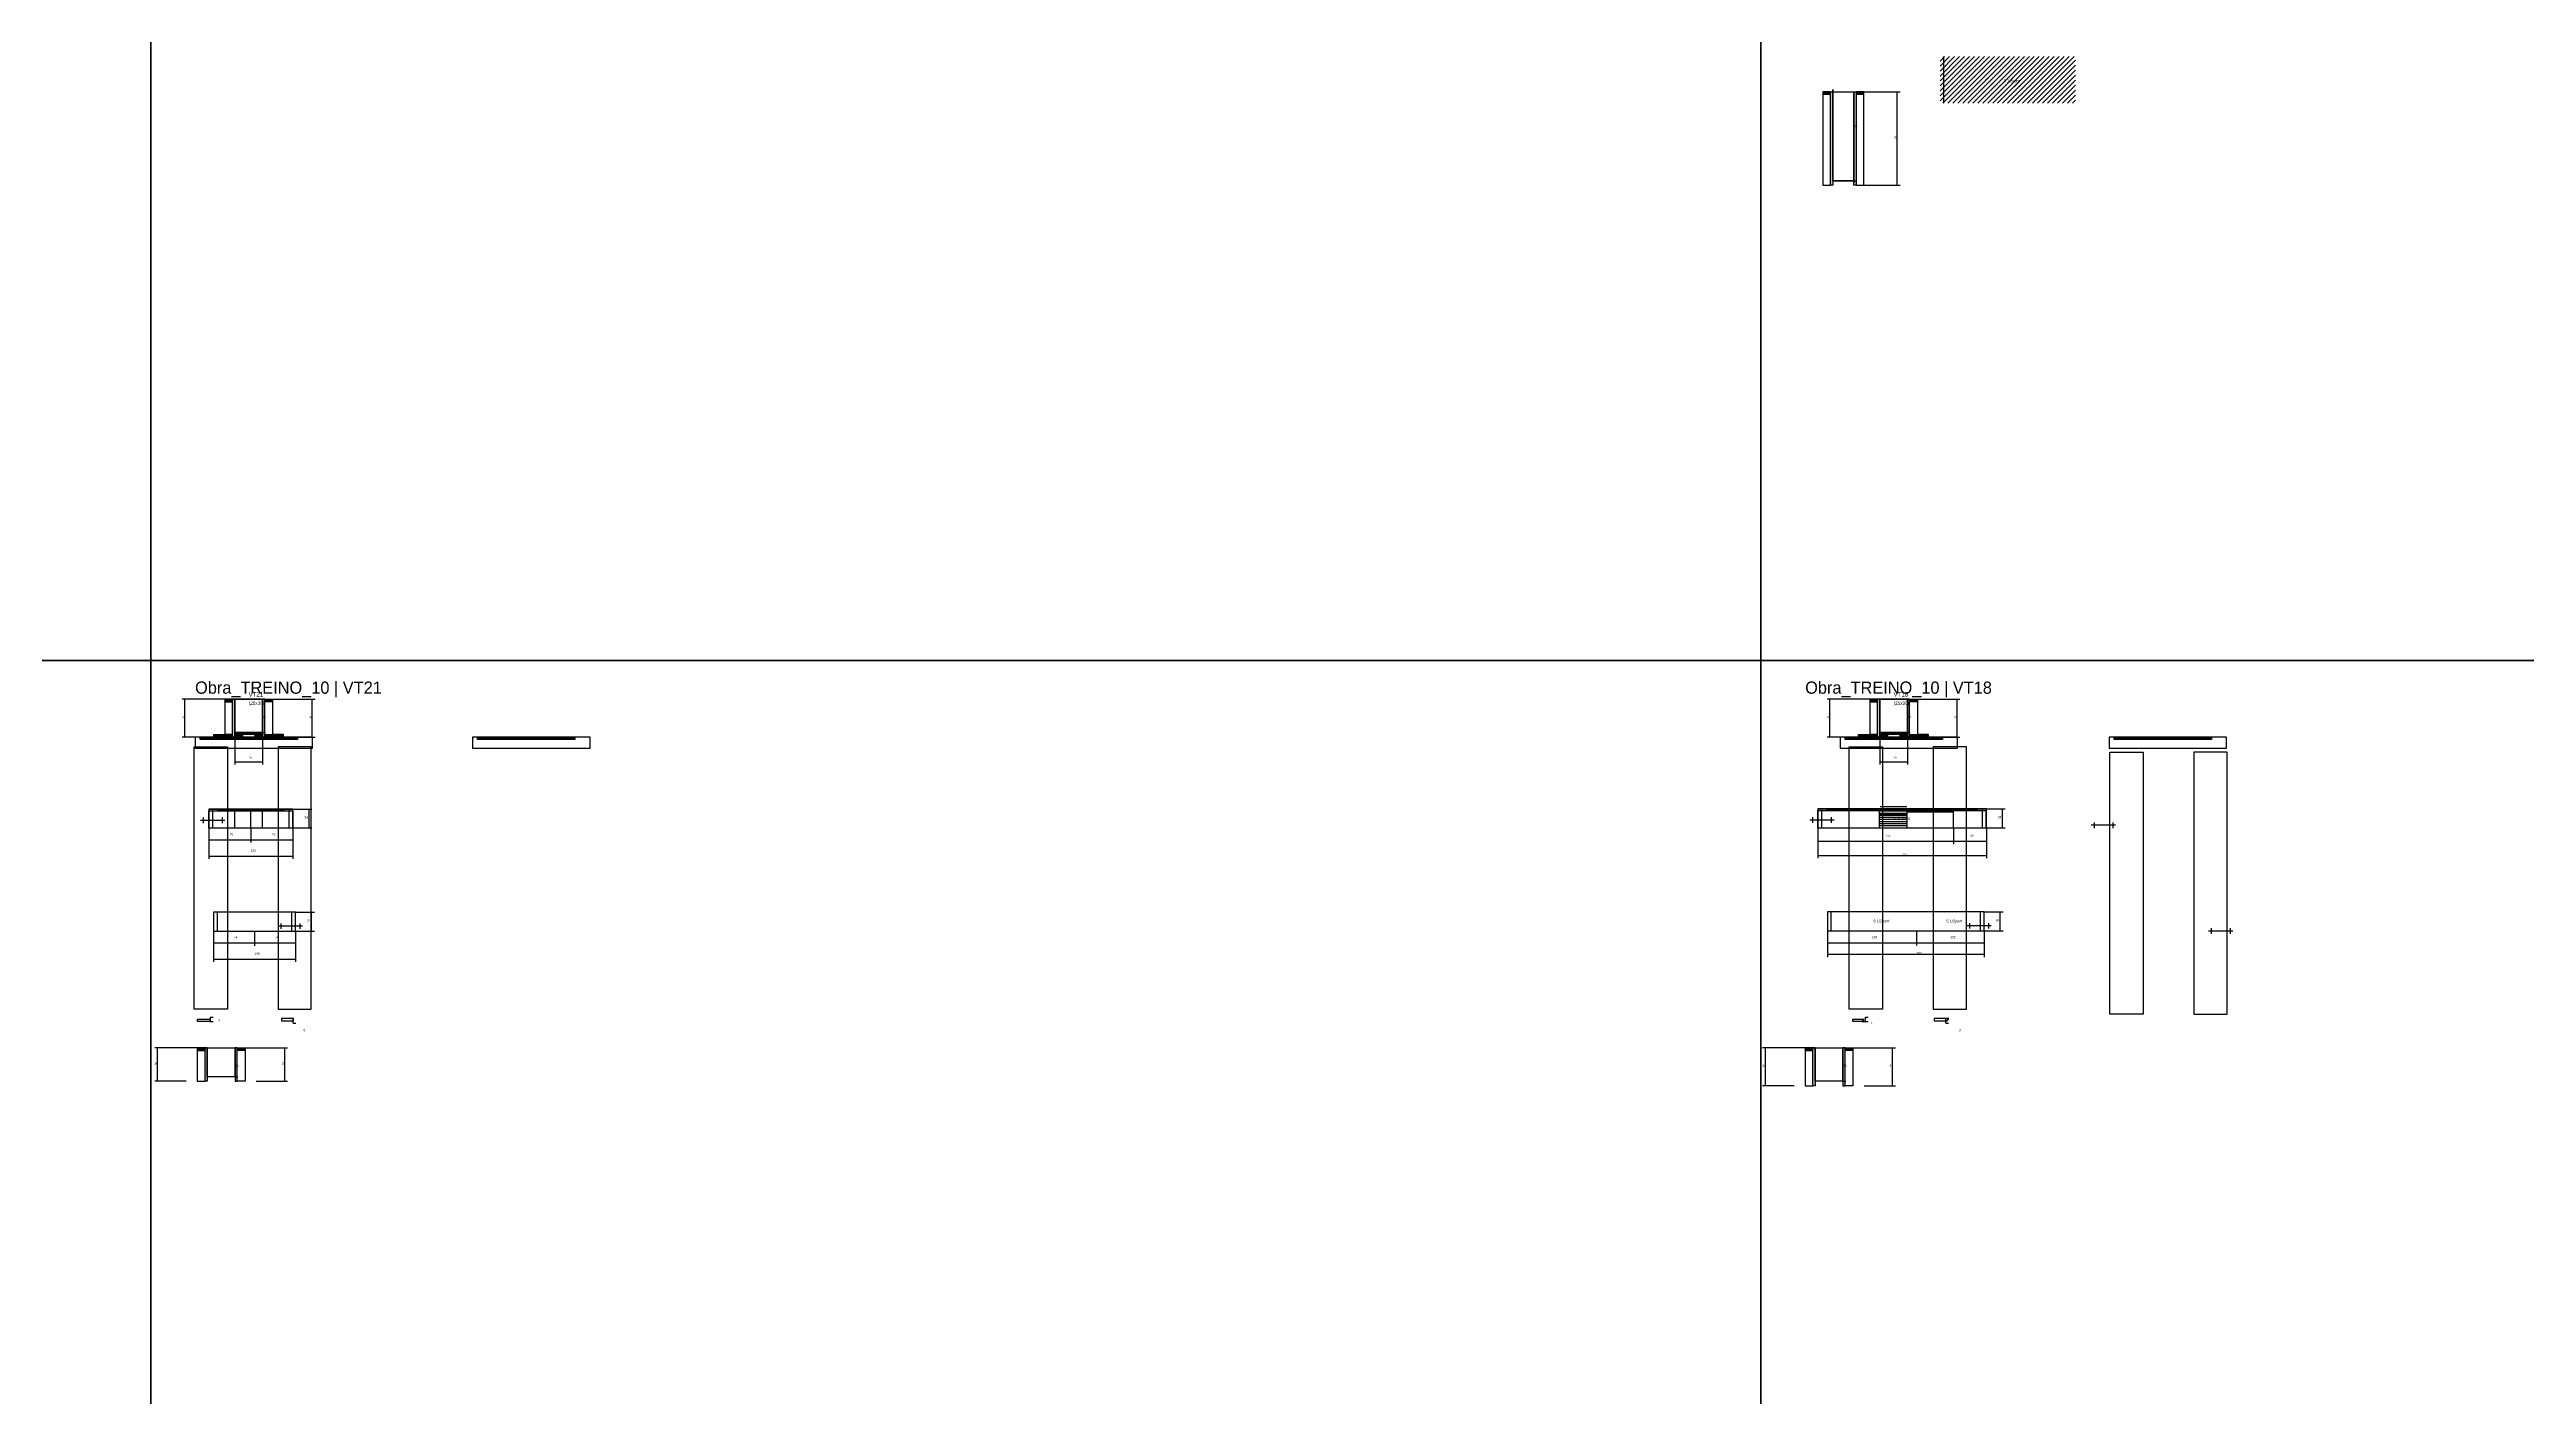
# Model space of a CAD drawing. Header units: metres. Extents: x -41 to 34840, y -36000 to 1848.
# Drawn here: x 25918 to 30379, y -17526 to -15100 of the extents above; entities that cross this region are included whole.
import ezdxf

# ---------------------------------------------------------------- set-up
doc = ezdxf.new("R2010")
doc.units = ezdxf.units.M
for name, color, linetype in [('barrote', 126, 'Continuous'), ('CELL_BORDER', 8, 'Continuous'), ('CONCRETO', 251, 'Continuous'), ('COTA', 4, 'Continuous'), ('Cota Seção (2x)', 4, 'Continuous'), ('detalhes', 7, 'Continuous'), ('Hachura', 253, 'Continuous'), ('LABEL_ID', 3, 'Continuous'), ('Madeira', 126, 'Continuous'), ('NOMENCLATURA', 7, 'Continuous'), ('Painéis', 200, 'Continuous'), ('SARR_2.2x7', 40, 'Continuous'), ('SCO-___-LAJ', 4, 'Continuous'), ('Texto Seção', 7, 'Continuous')]:
    doc.layers.add(name, color=color, linetype=linetype)

msp = doc.modelspace()

# ---------------------------------------------------------------- hatches: boundary and pattern name
at = {"layer": 'Hachura'}
h = msp.add_hatch(dxfattribs=at)
h.set_pattern_fill('ANSI31', scale=2)
h.paths.add_polyline_path([(29566.9, -15196.2), (29566.9, -15112.2), (29322.9, -15112.2), (29322.9, -15196.2)])
h = msp.add_hatch(dxfattribs=at)
h.set_pattern_fill('ANSI31', scale=2)
h.paths.add_polyline_path([(29401.4, -15166.6), (29469, -15166.6), (29469, -15166.6), (29474.5, -15150.6), (29474.5, -15150.6), (29406.9, -15150.6), (29406.9, -15150.6), (29401.4, -15166.6)])
h = msp.add_hatch(dxfattribs=at)
h.set_pattern_fill('ANSI31', scale=0.5)
h.paths.add_polyline_path([(29125.8, -15180.3), (29125.8, -15175.9), (29125.8, -15175.9), (29111.8, -15175.9), (29111.8, -15175.9), (29111.8, -15180.3), (29111.8, -15180.3), (29125.8, -15180.3)])
h = msp.add_hatch(color=8, dxfattribs=at)
h.dxf.hatch_style = 1
h.paths.add_polyline_path([(29125.8, -15175.9), (29129.8, -15175.9), (29129.8, -15175.9), (29129.8, -15343.9), (29129.8, -15343.9), (29125.8, -15343.9), (29125.8, -15343.9), (29125.8, -15175.9)])
h = msp.add_hatch(color=8, dxfattribs=at)
h.dxf.hatch_style = 1
h.paths.add_polyline_path([(29167.8, -15175.9), (29171.8, -15175.9), (29171.8, -15175.9), (29171.8, -15343.9), (29171.8, -15343.9), (29167.8, -15343.9), (29167.8, -15343.9), (29167.8, -15175.9)])
h = msp.add_hatch(dxfattribs=at)
h.set_pattern_fill('ANSI31', scale=0.5)
h.paths.add_polyline_path([(29185.8, -15180.3), (29185.8, -15175.9), (29185.8, -15175.9), (29171.8, -15175.9), (29171.8, -15175.9), (29171.8, -15180.3), (29171.8, -15180.3), (29185.8, -15180.3)])
h = msp.add_hatch(dxfattribs=at)
h.set_pattern_fill('ANSI31', scale=0.5)
h.paths.add_polyline_path([(26247.5, -16274.4), (26247.5, -16270), (26247.5, -16270), (26233.5, -16270), (26233.5, -16270), (26233.5, -16274.4), (26233.5, -16274.4), (26247.5, -16274.4)])
h = msp.add_hatch(color=8, dxfattribs=at)
h.dxf.hatch_style = 1
h.paths.add_polyline_path([(26247.5, -16270), (26251.5, -16270), (26251.5, -16270), (26251.5, -16338), (26251.5, -16338), (26247.5, -16338), (26247.5, -16338), (26247.5, -16270)])
h = msp.add_hatch(color=8, dxfattribs=at)
h.dxf.hatch_style = 1
h.paths.add_polyline_path([(26305.5, -16270), (26301.5, -16270), (26301.5, -16270), (26301.5, -16338), (26301.5, -16338), (26305.5, -16338), (26305.5, -16338), (26305.5, -16270)])
h = msp.add_hatch(dxfattribs=at)
h.set_pattern_fill('ANSI31', scale=0.5)
h.paths.add_polyline_path([(26305.5, -16274.4), (26305.5, -16270), (26305.5, -16270), (26319.5, -16270), (26319.5, -16270), (26319.5, -16274.4), (26319.5, -16274.4), (26305.5, -16274.4)])
h = msp.add_hatch(dxfattribs=at)
h.set_pattern_fill('ANSI31', scale=0.5)
h.paths.add_polyline_path([(29210.2, -16274.4), (29210.2, -16270), (29210.2, -16270), (29196.2, -16270), (29196.2, -16270), (29196.2, -16274.4), (29196.2, -16274.4), (29210.2, -16274.4)])
h = msp.add_hatch(color=8, dxfattribs=at)
h.dxf.hatch_style = 1
h.paths.add_polyline_path([(29210.2, -16270), (29214.2, -16270), (29214.2, -16270), (29214.2, -16338), (29214.2, -16338), (29210.2, -16338), (29210.2, -16338), (29210.2, -16270)])
h = msp.add_hatch(color=8, dxfattribs=at)
h.dxf.hatch_style = 1
h.paths.add_polyline_path([(29268.2, -16270), (29264.2, -16270), (29264.2, -16270), (29264.2, -16338), (29264.2, -16338), (29268.2, -16338), (29268.2, -16338), (29268.2, -16270)])
h = msp.add_hatch(dxfattribs=at)
h.set_pattern_fill('ANSI31', scale=0.5)
h.paths.add_polyline_path([(29268.2, -16274.4), (29268.2, -16270), (29268.2, -16270), (29282.2, -16270), (29282.2, -16270), (29282.2, -16274.4), (29282.2, -16274.4), (29268.2, -16274.4)])
h = msp.add_hatch(dxfattribs=at)
h.set_pattern_fill('ANSI31', scale=0.5)
h.paths.add_polyline_path([(26213.5, -16338), (26213.5, -16333.6), (26213.5, -16333.6), (26233.5, -16333.6), (26233.5, -16333.6), (26233.5, -16338), (26233.5, -16338), (26213.5, -16338)])
h = msp.add_hatch(dxfattribs=at)
h.set_pattern_fill('ANSI31', scale=0.5)
h.paths.add_polyline_path([(26247.5, -16338), (26247.5, -16333.6), (26247.5, -16333.6), (26233.5, -16333.6), (26233.5, -16333.6), (26233.5, -16338), (26233.5, -16338), (26247.5, -16338)])
h = msp.add_hatch(color=8, dxfattribs=at)
h.dxf.hatch_style = 1
h.paths.add_polyline_path([(26251.5, -16333.6), (26251.5, -16330), (26251.5, -16330), (26301.5, -16330), (26301.5, -16330), (26301.5, -16333.6), (26301.5, -16333.6), (26251.5, -16333.6)])
h = msp.add_hatch(dxfattribs=at)
h.set_pattern_fill('ANSI31', scale=0.5)
h.paths.add_polyline_path([(26251.5, -16338), (26251.5, -16333.6), (26251.5, -16333.6), (26265.5, -16333.6), (26265.5, -16333.6), (26265.5, -16338), (26265.5, -16338), (26251.5, -16338)])
h = msp.add_hatch(dxfattribs=at)
h.set_pattern_fill('ANSI31', scale=0.5)
h.paths.add_polyline_path([(26301.5, -16338), (26301.5, -16333.6), (26301.5, -16333.6), (26287.5, -16333.6), (26287.5, -16333.6), (26287.5, -16338), (26287.5, -16338), (26301.5, -16338)])
h = msp.add_hatch(dxfattribs=at)
h.set_pattern_fill('ANSI31', scale=0.5)
h.paths.add_polyline_path([(26305.5, -16338), (26305.5, -16333.6), (26305.5, -16333.6), (26319.5, -16333.6), (26319.5, -16333.6), (26319.5, -16338), (26319.5, -16338), (26305.5, -16338)])
h = msp.add_hatch(dxfattribs=at)
h.set_pattern_fill('ANSI31', scale=0.5)
h.paths.add_polyline_path([(26339.5, -16338), (26339.5, -16333.6), (26339.5, -16333.6), (26319.5, -16333.6), (26319.5, -16333.6), (26319.5, -16338), (26319.5, -16338), (26339.5, -16338)])
h = msp.add_hatch(dxfattribs=at)
h.set_pattern_fill('ANSI31', scale=0.5)
h.paths.add_polyline_path([(29176.2, -16338), (29176.2, -16333.6), (29176.2, -16333.6), (29196.2, -16333.6), (29196.2, -16333.6), (29196.2, -16338), (29196.2, -16338), (29176.2, -16338)])
h = msp.add_hatch(dxfattribs=at)
h.set_pattern_fill('ANSI31', scale=0.5)
h.paths.add_polyline_path([(29210.2, -16338), (29210.2, -16333.6), (29210.2, -16333.6), (29196.2, -16333.6), (29196.2, -16333.6), (29196.2, -16338), (29196.2, -16338), (29210.2, -16338)])
h = msp.add_hatch(color=8, dxfattribs=at)
h.dxf.hatch_style = 1
h.paths.add_polyline_path([(29214.2, -16333.6), (29214.2, -16330), (29214.2, -16330), (29264.2, -16330), (29264.2, -16330), (29264.2, -16333.6), (29264.2, -16333.6), (29214.2, -16333.6)])
h = msp.add_hatch(dxfattribs=at)
h.set_pattern_fill('ANSI31', scale=0.5)
h.paths.add_polyline_path([(29214.2, -16338), (29214.2, -16333.6), (29214.2, -16333.6), (29228.2, -16333.6), (29228.2, -16333.6), (29228.2, -16338), (29228.2, -16338), (29214.2, -16338)])
h = msp.add_hatch(dxfattribs=at)
h.set_pattern_fill('ANSI31', scale=0.5)
h.paths.add_polyline_path([(29264.2, -16338), (29264.2, -16333.6), (29264.2, -16333.6), (29250.2, -16333.6), (29250.2, -16333.6), (29250.2, -16338), (29250.2, -16338), (29264.2, -16338)])
h = msp.add_hatch(dxfattribs=at)
h.set_pattern_fill('ANSI31', scale=0.5)
h.paths.add_polyline_path([(29268.2, -16338), (29268.2, -16333.6), (29268.2, -16333.6), (29282.2, -16333.6), (29282.2, -16333.6), (29282.2, -16338), (29282.2, -16338), (29268.2, -16338)])
h = msp.add_hatch(dxfattribs=at)
h.set_pattern_fill('ANSI31', scale=0.5)
h.paths.add_polyline_path([(29302.2, -16338), (29302.2, -16333.6), (29302.2, -16333.6), (29282.2, -16333.6), (29282.2, -16333.6), (29282.2, -16338), (29282.2, -16338), (29302.2, -16338)])
h = msp.add_hatch(dxfattribs=at)
h.set_pattern_fill('ANSI31', scale=0.5)
h.paths.add_polyline_path([(26198, -16902.5), (26198, -16898.1), (26198, -16898.1), (26184, -16898.1), (26184, -16898.1), (26184, -16902.5), (26184, -16902.5), (26198, -16902.5)])
h = msp.add_hatch(color=8, dxfattribs=at)
h.dxf.hatch_style = 1
h.paths.add_polyline_path([(26198, -16898.1), (26202, -16898.1), (26202, -16898.1), (26202, -16958.1), (26202, -16958.1), (26198, -16958.1), (26198, -16958.1), (26198, -16898.1)])
h = msp.add_hatch(color=8, dxfattribs=at)
h.dxf.hatch_style = 1
h.paths.add_polyline_path([(26256, -16898.1), (26252, -16898.1), (26252, -16898.1), (26252, -16958.1), (26252, -16958.1), (26256, -16958.1), (26256, -16958.1), (26256, -16898.1)])
h = msp.add_hatch(dxfattribs=at)
h.set_pattern_fill('ANSI31', scale=0.5)
h.paths.add_polyline_path([(26256, -16902.5), (26256, -16898.1), (26256, -16898.1), (26270, -16898.1), (26270, -16898.1), (26270, -16902.5), (26270, -16902.5), (26256, -16902.5)])
h = msp.add_hatch(dxfattribs=at)
h.set_pattern_fill('ANSI31', scale=0.5)
h.paths.add_polyline_path([(29094, -16902.5), (29094, -16898.1), (29094, -16898.1), (29080, -16898.1), (29080, -16898.1), (29080, -16902.5), (29080, -16902.5), (29094, -16902.5)])
h = msp.add_hatch(color=8, dxfattribs=at)
h.dxf.hatch_style = 1
h.paths.add_polyline_path([(29094, -16898.1), (29098, -16898.1), (29098, -16898.1), (29098, -16966.1), (29098, -16966.1), (29094, -16966.1), (29094, -16966.1), (29094, -16898.1)])
h = msp.add_hatch(color=8, dxfattribs=at)
h.dxf.hatch_style = 1
h.paths.add_polyline_path([(29152, -16898.1), (29148, -16898.1), (29148, -16898.1), (29148, -16966.1), (29148, -16966.1), (29152, -16966.1), (29152, -16966.1), (29152, -16898.1)])
h = msp.add_hatch(dxfattribs=at)
h.set_pattern_fill('ANSI31', scale=0.5)
h.paths.add_polyline_path([(29152, -16902.5), (29152, -16898.1), (29152, -16898.1), (29166, -16898.1), (29166, -16898.1), (29166, -16902.5), (29166, -16902.5), (29152, -16902.5)])

# ---------------------------------------------------------------- linework, layer by layer
for points in [[(26238.3, -16828), (26178.3, -16828), (26178.3, -16355.8), (26238.3, -16355.8)], [(26329.4, -16828), (26389.3, -16828), (26389.3, -16355.8), (26329.4, -16355.8)], [(29219.4, -16828), (29159.5, -16828), (29159.5, -16355.8), (29219.4, -16355.8)], [(29310.5, -16828), (29370.5, -16828), (29370.5, -16355.8), (29310.5, -16355.8)], [(29689, -16837.2), (29629, -16837.2), (29629, -16365.1), (29689, -16365.1)], [(29780, -16837.2), (29840, -16837.2), (29840, -16365.1), (29780, -16365.1)]]:
    msp.add_lwpolyline(points, close=True)
at = {"layer": 'barrote'}
for points in [[(26180, -16358), (26391.6, -16358), (26391.6, -16338), (26180, -16338)], [(26679.7, -16358), (26891.3, -16358), (26891.3, -16338), (26679.7, -16338)], [(29142.8, -16358), (29354.4, -16358), (29354.4, -16338), (29142.8, -16338)], [(29627.3, -16358), (29838.9, -16358), (29838.9, -16338), (29627.3, -16338)]]:
    msp.add_lwpolyline(points, close=True, dxfattribs=at)
at = {"layer": 'CELL_BORDER'}
for points in [[(23200, -16200), (26100, -16200), (26100, -14400), (23200, -14400)], [(26100, -16200), (29000, -16200), (29000, -14400), (26100, -14400)], [(29000, -16200), (31900, -16200), (31900, -14400), (29000, -14400)], [(23200, -18000), (26100, -18000), (26100, -16200), (23200, -16200)], [(26100, -18000), (29000, -18000), (29000, -16200), (26100, -16200)], [(29000, -18000), (31900, -18000), (31900, -16200), (29000, -16200)]]:
    msp.add_lwpolyline(points, close=True, dxfattribs=at)
at = {"layer": 'CONCRETO'}
for points in [[(29129.8, -15171.9), (29129.8, -15171.9), (29129.8, -15175.9), (29129.8, -15175.9), (29129.8, -15175.9), (29167.8, -15175.9), (29167.8, -15339.5), (29167.8, -15339.5), (29167.8, -15335.9), (29129.8, -15335.9)], [(26251.5, -16270), (26251.5, -16270), (26251.5, -16270), (26251.5, -16270), (26301.5, -16270), (26301.5, -16270), (26301.5, -16270), (26301.5, -16330), (26251.5, -16330), (26251.5, -16270)], [(26251.5, -16330), (26301.5, -16330), (26301.5, -16270), (26251.5, -16270)], [(29214.2, -16270), (29214.2, -16270), (29214.2, -16270), (29214.2, -16270), (29264.2, -16270), (29264.2, -16270), (29264.2, -16270), (29264.2, -16330), (29214.2, -16330), (29214.2, -16270)], [(29214.2, -16330), (29264.2, -16330), (29264.2, -16270), (29214.2, -16270)], [(26202, -16898.1), (26202, -16898.1), (26202, -16898.1), (26202, -16898.1), (26252, -16898.1), (26252, -16898.1), (26252, -16898.1), (26252, -16950.1), (26202, -16950.1), (26202, -16898.1)], [(29098, -16898.1), (29098, -16898.1), (29098, -16898.1), (29098, -16898.1), (29148, -16898.1), (29148, -16898.1), (29148, -16898.1), (29148, -16958.1), (29098, -16958.1), (29098, -16898.1)]]:
    msp.add_lwpolyline(points, close=True, dxfattribs=at)
at = {"layer": 'COTA'}
for p, q in [((29185.8, -15175.9), (29250.8, -15175.9)), ((29245.8, -15343.9), (29245.8, -15175.9)), ((29185.8, -15343.9), (29250.8, -15343.9)), ((26251.5, -16270), (26156.8, -16270)), ((26161.8, -16338), (26161.8, -16270)), ((26319.5, -16270), (26396, -16270)), ((26391, -16338), (26391, -16270)), ((29214.2, -16270), (29119.6, -16270)), ((29124.6, -16338), (29124.6, -16270)), ((29282.2, -16270), (29358.7, -16270)), ((29353.7, -16338), (29353.7, -16270)), ((26213.5, -16338), (26156.8, -16338)), ((26251.5, -16333.6), (26251.5, -16387.7)), ((26301.5, -16333.6), (26301.5, -16387.7)), ((26339.5, -16338), (26396, -16338)), ((29176.2, -16338), (29119.6, -16338)), ((29214.2, -16333.6), (29214.2, -16387.7)), ((29264.2, -16333.6), (29264.2, -16387.7)), ((29302.2, -16338), (29358.7, -16338)), ((26251.5, -16382.7), (26301.5, -16382.7)), ((29214.2, -16382.7), (29264.2, -16382.7)), ((26356.3, -16467.8), (26390.2, -16467.8)), ((26356.3, -16501.8), (26390.2, -16501.8)), ((26385.2, -16501.8), (26385.2, -16467.8)), ((29406.5, -16467.3), (29440.4, -16467.3)), ((29406.5, -16501.3), (29440.4, -16501.3)), ((29435.4, -16501.3), (29435.4, -16467.3)), ((26361, -16653.5), (26394.9, -16653.5)), ((26389.9, -16687.5), (26389.9, -16653.5)), ((29402.5, -16653), (29436.5, -16653)), ((29431.5, -16687), (29431.5, -16653)), ((26361, -16687.5), (26394.9, -16687.5)), ((29402.5, -16687), (29436.5, -16687)), ((26202, -16898.1), (26107.4, -16898.1)), ((26112.4, -16958.1), (26112.4, -16898.1)), ((26270, -16898.1), (26346.5, -16898.1)), ((26341.5, -16958.1), (26341.5, -16898.1)), ((29098, -16898.1), (29003.3, -16898.1)), ((29008.3, -16966.1), (29008.3, -16898.1)), ((29166, -16898.1), (29242.5, -16898.1)), ((29237.5, -16966.1), (29237.5, -16898.1)), ((26164, -16958.1), (26107.4, -16958.1)), ((26290, -16958.1), (26346.5, -16958.1)), ((29060, -16966.1), (29003.3, -16966.1)), ((29186, -16966.1), (29242.5, -16966.1))]:
    msp.add_line(p, q, dxfattribs=at)
at = {"layer": 'Cota Seção (2x)'}
for p, q in [((29129.8, -15175.9), (29172.8, -15175.9)), ((29167.8, -15335.9), (29167.8, -15175.9)), ((29129.8, -15335.9), (29172.8, -15335.9)), ((26301.5, -16330), (26301.5, -16270)), ((26301.5, -16270), (26306.5, -16270)), ((29264.2, -16330), (29264.2, -16270)), ((29264.2, -16270), (29269.2, -16270)), ((26301.5, -16330), (26306.5, -16330)), ((29264.2, -16330), (29269.2, -16330)), ((26204.8, -16501.8), (26204.8, -16557.3)), ((26204.8, -16501.8), (26204.8, -16528.2)), ((26280.5, -16501.8), (26280.5, -16528.2)), ((26280.5, -16501.8), (26280.5, -16528.2)), ((26356.3, -16501.8), (26356.3, -16557.3)), ((26356.3, -16501.8), (26356.3, -16528.2)), ((29103.1, -16501.3), (29103.1, -16556.3)), ((29103.1, -16501.3), (29103.1, -16530.8)), ((29347.1, -16501.3), (29347.1, -16530.8)), ((29347.1, -16501.3), (29347.1, -16530.8)), ((29406.5, -16501.3), (29406.5, -16556.3)), ((29406.5, -16501.3), (29406.5, -16530.8)), ((26204.8, -16523.2), (26280.5, -16523.2)), ((26280.5, -16523.2), (26356.3, -16523.2)), ((29103.1, -16525.8), (29347.1, -16525.8)), ((29103.1, -16551.3), (29406.5, -16551.3)), ((29347.1, -16525.8), (29406.5, -16525.8)), ((26204.8, -16552.3), (26356.3, -16552.3)), ((26213.2, -16687.5), (26213.2, -16743)), ((26213.2, -16687.5), (26213.2, -16713.9)), ((26213.2, -16708.9), (26287.1, -16708.9)), ((26287.1, -16687.5), (26287.1, -16713.9)), ((26287.1, -16687.5), (26287.1, -16713.9)), ((26287.1, -16708.9), (26361, -16708.9)), ((26361, -16687.5), (26361, -16743)), ((26361, -16687.5), (26361, -16713.9)), ((29120.1, -16687), (29120.1, -16734.4)), ((29120.1, -16687), (29120.1, -16713.5)), ((29120.1, -16708.5), (29280.5, -16708.5)), ((29120.1, -16729.4), (29402.5, -16729.4)), ((29280.5, -16687), (29280.5, -16713.5)), ((29280.5, -16687), (29280.5, -16713.5)), ((29280.5, -16708.5), (29402.5, -16708.5)), ((29402.5, -16687), (29402.5, -16734.4)), ((29402.5, -16687), (29402.5, -16713.5)), ((26213.2, -16738), (26361, -16738)), ((26206.5, -16850.4), (26212.6, -16850.4)), ((26207.6, -16850.4), (26207.6, -16842.4)), ((26207.6, -16842.4), (26212.6, -16842.4)), ((26357.4, -16845.2), (26351.6, -16845.2)), ((26356.6, -16853.2), (26356.6, -16845.2)), ((26356.6, -16853.2), (26361.6, -16853.2)), ((29182.6, -16850.4), (29193.7, -16850.4)), ((29188.7, -16850.4), (29188.7, -16842.4)), ((29188.7, -16842.4), (29193.7, -16842.4)), ((29338.7, -16845.2), (29328.3, -16845.2)), ((29333.3, -16853.2), (29333.3, -16845.2)), ((29333.3, -16853.2), (29338.3, -16853.2)), ((26252, -16950.1), (26252, -16898.1)), ((26252, -16898.1), (26257, -16898.1)), ((29148, -16958.1), (29148, -16898.1)), ((29148, -16898.1), (29153, -16898.1)), ((26252, -16950.1), (26257, -16950.1)), ((29148, -16958.1), (29153, -16958.1))]:
    msp.add_line(p, q, dxfattribs=at)
at = {"layer": 'detalhes'}
for p, q in [((26233.7, -16488.1), (26189.8, -16488.1)), ((26194.8, -16483.1), (26194.8, -16493.1)), ((26228.7, -16483.1), (26228.7, -16493.1)), ((29132, -16487.6), (29088.1, -16487.6)), ((29093.1, -16482.6), (29093.1, -16492.6)), ((29127, -16482.6), (29127, -16492.6)), ((29639.2, -16496.9), (29595.3, -16496.9)), ((29600.3, -16491.9), (29600.3, -16501.9)), ((29634.2, -16491.9), (29634.2, -16501.9)), ((26373.4, -16678.6), (26329.6, -16678.6)), ((26334.6, -16673.6), (26334.6, -16683.6)), ((26368.4, -16673.6), (26368.4, -16683.6)), ((29415, -16678.1), (29371.1, -16678.1)), ((29376.1, -16673.1), (29376.1, -16683.1)), ((29410, -16673.1), (29410, -16683.1)), ((29811.5, -16682.4), (29811.5, -16692.4)), ((29845.4, -16682.4), (29845.4, -16692.4)), ((29850.4, -16687.4), (29806.5, -16687.4))]:
    msp.add_line(p, q, dxfattribs=at)
at = {"layer": 'Madeira'}
for points in [[(29125.8, -15180.3), (29125.8, -15175.9), (29111.8, -15175.9), (29111.8, -15180.3)], [(29125.8, -15175.9), (29111.8, -15175.9), (29111.8, -15343.9), (29125.8, -15343.9)], [(29185.8, -15180.3), (29185.8, -15175.9), (29171.8, -15175.9), (29171.8, -15180.3)], [(29185.8, -15175.9), (29171.8, -15175.9), (29171.8, -15343.9), (29185.8, -15343.9)], [(26247.5, -16274.4), (26247.5, -16270), (26233.5, -16270), (26233.5, -16274.4)], [(26247.5, -16270), (26233.5, -16270), (26233.5, -16338), (26247.5, -16338)], [(26305.5, -16274.4), (26305.5, -16270), (26319.5, -16270), (26319.5, -16274.4)], [(26305.5, -16270), (26319.5, -16270), (26319.5, -16338), (26305.5, -16338)], [(29210.2, -16274.4), (29210.2, -16270), (29196.2, -16270), (29196.2, -16274.4)], [(29210.2, -16270), (29196.2, -16270), (29196.2, -16338), (29210.2, -16338)], [(29268.2, -16274.4), (29268.2, -16270), (29282.2, -16270), (29282.2, -16274.4)], [(29268.2, -16270), (29282.2, -16270), (29282.2, -16338), (29268.2, -16338)], [(26180, -16358), (26391.6, -16358), (26391.6, -16338), (26180, -16338)], [(26213.5, -16338), (26213.5, -16333.6), (26233.5, -16333.6), (26233.5, -16338)], [(26247.5, -16338), (26247.5, -16333.6), (26233.5, -16333.6), (26233.5, -16338)], [(26251.5, -16338), (26251.5, -16333.6), (26265.5, -16333.6), (26265.5, -16338)], [(26301.5, -16338), (26301.5, -16333.6), (26287.5, -16333.6), (26287.5, -16338)], [(26305.5, -16338), (26305.5, -16333.6), (26319.5, -16333.6), (26319.5, -16338)], [(26339.5, -16338), (26339.5, -16333.6), (26319.5, -16333.6), (26319.5, -16338)], [(29142.8, -16358), (29354.4, -16358), (29354.4, -16338), (29142.8, -16338)], [(29176.2, -16338), (29176.2, -16333.6), (29196.2, -16333.6), (29196.2, -16338)], [(29210.2, -16338), (29210.2, -16333.6), (29196.2, -16333.6), (29196.2, -16338)], [(29214.2, -16338), (29214.2, -16333.6), (29228.2, -16333.6), (29228.2, -16338)], [(29264.2, -16338), (29264.2, -16333.6), (29250.2, -16333.6), (29250.2, -16338)], [(29268.2, -16338), (29268.2, -16333.6), (29282.2, -16333.6), (29282.2, -16338)], [(29302.2, -16338), (29302.2, -16333.6), (29282.2, -16333.6), (29282.2, -16338)], [(26198, -16902.5), (26198, -16898.1), (26184, -16898.1), (26184, -16902.5)], [(26198, -16898.1), (26184, -16898.1), (26184, -16958.1), (26198, -16958.1)], [(26256, -16902.5), (26256, -16898.1), (26270, -16898.1), (26270, -16902.5)], [(26256, -16898.1), (26270, -16898.1), (26270, -16958.1), (26256, -16958.1)], [(29094, -16902.5), (29094, -16898.1), (29080, -16898.1), (29080, -16902.5)], [(29094, -16898.1), (29080, -16898.1), (29080, -16966.1), (29094, -16966.1)], [(29152, -16902.5), (29152, -16898.1), (29166, -16898.1), (29166, -16902.5)], [(29152, -16898.1), (29166, -16898.1), (29166, -16966.1), (29152, -16966.1)]]:
    msp.add_lwpolyline(points, close=True, dxfattribs=at)
at = {"layer": 'Painéis'}
for p, q in [((26251.5, -16338), (26251.5, -16270)), ((26301.5, -16338), (26301.5, -16270)), ((29214.2, -16338), (29214.2, -16270)), ((29264.2, -16338), (29264.2, -16270)), ((26251.5, -16330), (26301.5, -16330)), ((26251.5, -16333.6), (26251.5, -16330)), ((26301.5, -16333.6), (26301.5, -16330)), ((29214.2, -16330), (29264.2, -16330)), ((29214.2, -16333.6), (29214.2, -16330)), ((29264.2, -16333.6), (29264.2, -16330)), ((26204.8, -16467.8), (26356.3, -16467.8)), ((26204.8, -16470.8), (26251.4, -16470.8)), ((26204.8, -16501.8), (26204.8, -16470.8)), ((26204.8, -16501.8), (26356.3, -16501.8)), ((26204.8, -16501.8), (26251.4, -16501.8)), ((26251.4, -16501.8), (26251.4, -16470.8)), ((26251.4, -16470.8), (26280.4, -16470.8)), ((26251.4, -16501.8), (26251.4, -16470.8)), ((26251.4, -16501.8), (26280.4, -16501.8)), ((26280.4, -16501.8), (26280.4, -16470.8)), ((26280.4, -16470.8), (26301.4, -16470.8)), ((26280.4, -16501.8), (26280.4, -16470.8)), ((26280.4, -16501.8), (26301.4, -16501.8)), ((26280.5, -16501.8), (26280.5, -16467.8)), ((26301.4, -16501.8), (26301.4, -16470.8)), ((26301.4, -16470.8), (26356.4, -16470.8)), ((26301.4, -16501.8), (26301.4, -16470.8)), ((26301.4, -16501.8), (26356.4, -16501.8)), ((26356.3, -16501.8), (26356.3, -16467.8)), ((26356.4, -16501.8), (26356.4, -16470.8)), ((29103.1, -16467.3), (29406.5, -16467.3)), ((29103.1, -16470.3), (29214, -16470.3)), ((29103.1, -16501.3), (29103.1, -16470.3)), ((29103.1, -16501.3), (29406.5, -16501.3)), ((29103.1, -16501.3), (29214, -16501.3)), ((29214, -16501.3), (29214, -16470.3)), ((29214, -16470.3), (29264, -16470.3)), ((29214, -16501.3), (29214, -16470.3)), ((29214, -16501.3), (29264, -16501.3)), ((29264, -16501.3), (29264, -16470.3)), ((29264, -16470.3), (29347, -16470.3)), ((29264, -16501.3), (29264, -16470.3)), ((29264, -16501.3), (29347, -16501.3)), ((29347, -16501.3), (29347, -16470.3)), ((29347, -16470.3), (29406, -16470.3)), ((29347, -16501.3), (29347, -16470.3)), ((29347, -16501.3), (29406, -16501.3)), ((29347.1, -16501.3), (29347.1, -16467.3)), ((29406, -16501.3), (29406, -16470.3)), ((29406.5, -16501.3), (29406.5, -16467.3))]:
    msp.add_line(p, q, dxfattribs=at)
for points in [[(29125.8, -15175.9), (29129.8, -15175.9), (29129.8, -15343.9), (29125.8, -15343.9)], [(29167.8, -15175.9), (29171.8, -15175.9), (29171.8, -15343.9), (29167.8, -15343.9)], [(26247.5, -16270), (26251.5, -16270), (26251.5, -16338), (26247.5, -16338)], [(26305.5, -16270), (26301.5, -16270), (26301.5, -16338), (26305.5, -16338)], [(29210.2, -16270), (29214.2, -16270), (29214.2, -16338), (29210.2, -16338)], [(29268.2, -16270), (29264.2, -16270), (29264.2, -16338), (29268.2, -16338)], [(26251.5, -16333.6), (26251.5, -16330), (26301.5, -16330), (26301.5, -16333.6)], [(29214.2, -16333.6), (29214.2, -16330), (29264.2, -16330), (29264.2, -16333.6)], [(26204.8, -16501.8), (26356.3, -16501.8), (26356.3, -16467.8), (26204.8, -16467.8)], [(29103.1, -16501.3), (29406.5, -16501.3), (29406.5, -16467.3), (29103.1, -16467.3)], [(26213.2, -16687.5), (26361, -16687.5), (26361, -16653.5), (26213.2, -16653.5)], [(29120.1, -16687), (29402.5, -16687), (29402.5, -16653), (29120.1, -16653)], [(26206.5, -16850.4), (26184.5, -16850.4), (26184.5, -16846.4), (26207, -16846.4)], [(26357.4, -16845.2), (26335.4, -16845.2), (26335.4, -16849.2), (26357, -16849.2)], [(29182.6, -16850.4), (29165.6, -16850.4), (29165.6, -16846.4), (29185.7, -16846.4)], [(29338.7, -16845.2), (29312.1, -16845.2), (29312.1, -16849.2), (29336, -16849.2)], [(26198, -16898.1), (26202, -16898.1), (26202, -16958.1), (26198, -16958.1)], [(26256, -16898.1), (26252, -16898.1), (26252, -16958.1), (26256, -16958.1)], [(29094, -16898.1), (29098, -16898.1), (29098, -16966.1), (29094, -16966.1)], [(29152, -16898.1), (29148, -16898.1), (29148, -16966.1), (29152, -16966.1)]]:
    msp.add_lwpolyline(points, close=True, dxfattribs=at)
at = {"layer": 'SARR_2.2x7'}
for p, q in [((29329.9, -15196.2), (29329.9, -15112.2)), ((26211.8, -16501.8), (26211.8, -16467.8)), ((26219.8, -16470), (26280.5, -16470)), ((26280.5, -16470), (26341.3, -16470)), ((26349.3, -16501.8), (26349.3, -16467.8)), ((29110.1, -16501.3), (29110.1, -16467.3)), ((29118.1, -16469.5), (29347.1, -16469.5)), ((29215, -16463.2), (29263, -16463.2)), ((29215, -16471.1), (29263, -16471.1)), ((29215, -16474.9), (29263, -16474.9)), ((29215, -16476.8), (29263, -16476.8)), ((29215, -16478.6), (29263, -16478.6)), ((29215, -16482.3), (29263, -16482.3)), ((29215, -16482.4), (29263, -16482.4)), ((29215, -16486.2), (29263, -16486.2)), ((29215, -16490), (29263, -16490)), ((29215, -16493.7), (29263, -16493.7)), ((29215, -16497.5), (29263, -16497.5)), ((29265, -16472.8), (29346, -16472.8)), ((29347.1, -16469.5), (29391.5, -16469.5)), ((29399.5, -16501.3), (29399.5, -16467.3)), ((26220.2, -16687.5), (26220.2, -16653.5)), ((26354, -16687.5), (26354, -16653.5)), ((29127.1, -16687), (29127.1, -16653)), ((29395.5, -16687), (29395.5, -16653))]:
    msp.add_line(p, q, dxfattribs=at)
at = {"layer": 'SCO-___-LAJ'}
for points in [[(26189, -16339.3), (26364.3, -16339.3), (26364.3, -16342.5), (26189, -16342.5)], [(26688.7, -16339.3), (26864, -16339.3), (26864, -16342.5), (26688.7, -16342.5)], [(29151.8, -16339.3), (29327.1, -16339.3), (29327.1, -16342.5), (29151.8, -16342.5)], [(29636.3, -16339.3), (29811.6, -16339.3), (29811.6, -16342.5), (29636.3, -16342.5)]]:
    msp.add_lwpolyline(points, close=True, dxfattribs=at)

# ---------------------------------------------------------------- texts
at = {"layer": 'COTA'}
for s, p in [('84', (29240.3, -15259.9)), ('34', (26156.3, -16304)), ('34', (26385.5, -16304)), ('34', (29119.1, -16304)), ('34', (29348.2, -16304)), ('25', (26276.5, -16377.2)), ('25', (29239.2, -16377.2)), ('34', (26377, -16484.8)), ('34', (29427.2, -16484.3)), ('34', (26381.7, -16670.5)), ('34', (29423.3, -16670)), ('30', (26106.9, -16928.1)), ('30', (26336, -16928.1)), ('34', (29002.8, -16932.1)), ('34', (29232, -16932.1))]:
    msp.add_text(s, height=4, dxfattribs=at).set_placement(p)
at = {"layer": 'Cota Seção (2x)'}
for s, p in [('80', (29167.8, -15239.9)), ('30', (26301.5, -16304)), ('30', (29264.2, -16304)), ('76', (26242.6, -16515.1)), ('152', (26280.5, -16544.2)), ('76', (26318.4, -16515.1)), ('244', (29225.1, -16517.7)), ('303', (29254.8, -16551.3)), ('59', (29376.8, -16517.6)), ('74', (26250.1, -16700.7)), ('148', (26287.1, -16729.9)), ('74', (26324, -16700.7)), ('160', (29200.3, -16700.4)), ('282', (29280.5, -16729.4)), ('122', (29341.5, -16700.4)), ('0', (26221.9, -16850.5)), ('3', (29197.9, -16855.1)), ('0', (26375.3, -16868.1)), ('3', (29357.2, -16868.1)), ('26', (26252, -16932.1)), ('30', (29148, -16932.1))]:
    msp.add_text(s, height=4, dxfattribs=at).set_placement(p)
at = {"layer": 'LABEL_ID'}
for s, p in [('Obra_TREINO_10 | VT21', (26180, -16260)), ('Obra_TREINO_10 | VT18', (29080, -16260))]:
    msp.add_text(s, height=22, dxfattribs=at).set_placement(p)
at = {"layer": 'NOMENCLATURA'}
for s, p in [('8 1/2pont', (29437.7, -15158.6)), ('8 1/2pont', (29240, -16487.4)), ('6 1/2pont', (29203, -16671.9)), ('5 1/2pont', (29334.5, -16672))]:
    msp.add_text(s, height=5, dxfattribs=at).set_placement(p)
at = {"layer": 'Texto Seção'}
for s, height, p in [('VT21', 8, (26276.5, -16265)), ('(25x30)', 6, (26276.5, -16280)), ('VT18', 8, (29239.2, -16265)), ('(25x30)', 6, (29239.2, -16280))]:
    msp.add_text(s, height=height, dxfattribs=at).set_placement(p)

doc.saveas('drawing.dxf')
